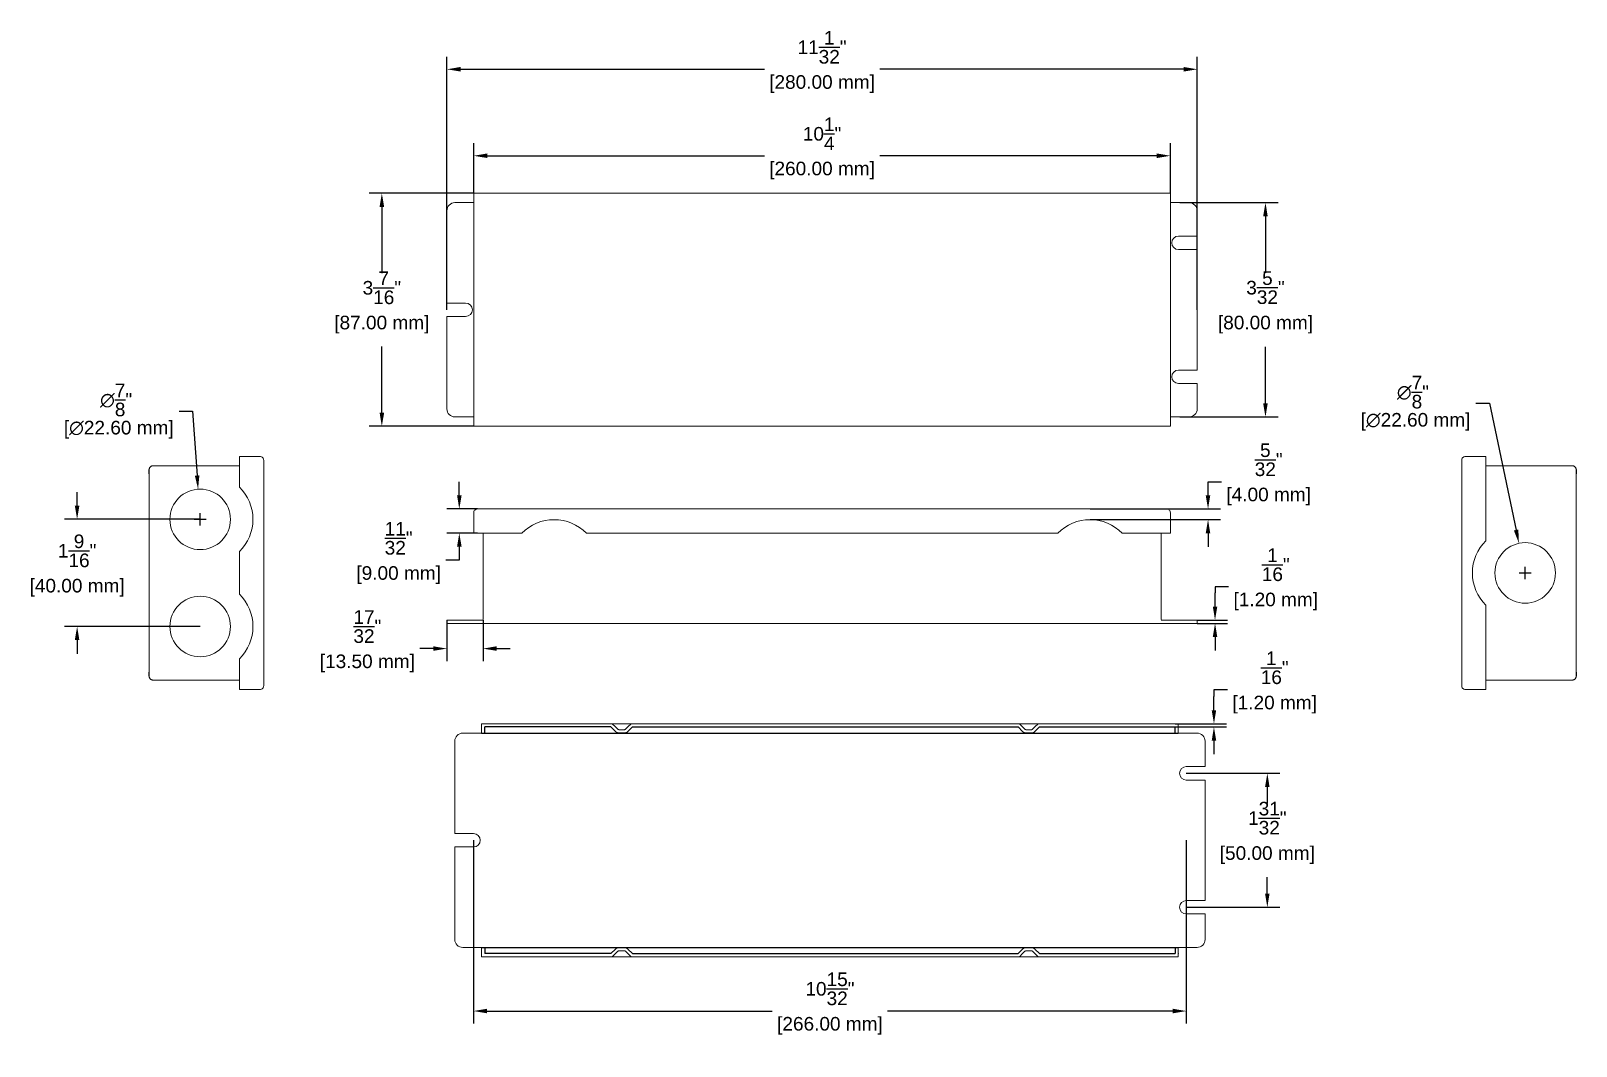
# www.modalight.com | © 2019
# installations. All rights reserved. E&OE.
# Model space of a CAD drawing. Header units: inches. Extents: x -2.1 to 20.6, y 0.5 to 15.4.
import ezdxf

# ---------------------------------------------------------------- set-up
doc = ezdxf.new("R2010")
doc.units = ezdxf.units.IN
doc.header["$MEASUREMENT"] = 0
doc.linetypes.add('HIDDEN', pattern=[9.525, 6.35, -3.175])
doc.layers.get('Defpoints').update_dxf_attribs({"color": 1})
doc.layers.add('Bridge', color=7, linetype='Continuous')
doc.styles.get("Standard").update_dxf_attribs({"font": 'Arial.ttf'})
doc.dimstyles.new('.1 DIM', dxfattribs={"dimscale": 0, "dimtxt": 0.2, "dimasz": 0.2, "dimexe": 0.185, "dimexo": 0, "dimgap": 0.09, "dimtad": 0, "dimtih": 1, "dimtoh": 1, "dimdec": 5, "dimzin": 0, "dimdsep": 46, "dimlunit": 4, "dimtxsty": 'Standard', "dimcen": 0.09, "dimadec": 0, "dimazin": 0, "dimtfac": 1, "dimtdec": 5, "dimtofl": 0, "dimtmove": 0, "dimatfit": 3, "dimfxl": 1, "dimtolj": 1, "dimtzin": 0, "dimarcsym": 0})

# ---------------------------------------------------------------- blocks, each defined once
blk = doc.blocks.new('*D17')
at = {"layer": 'Defpoints', "color": 0, "lineweight": -2, "transparency": 16777216}
for p, q in [((4.397, 12.993), (4.397, 13.729)), ((14.633, 12.993), (14.633, 13.729)), ((4.597, 13.544), (8.668, 13.544)), ((14.433, 13.544), (10.362, 13.544))]:
    blk.add_line(p, q, dxfattribs=at)
at = {"layer": 'Defpoints', "color": 0, "transparency": 16777216}
for p in [(14.633, 13.544), (4.397, 12.993), (14.633, 12.993)]:
    blk.add_point(p, dxfattribs=at)
for points in [[(4.597, 13.578), (4.597, 13.511), (4.397, 13.544)], [(14.433, 13.578), (14.433, 13.511), (14.633, 13.544)]]:
    blk.add_solid(points, dxfattribs=at)
at = {"layer": 'Defpoints', "color": 0, "transparency": 16777216, "char_height": 0.2, "attachment_point": 5}
for s, insert in [('\\A1;10{\\H1x;\\S1/4;}"', (9.515, 13.867)), ('\\A1;[260.00 mm]', (9.515, 13.327))]:
    blk.add_mtext(s, dxfattribs=dict(at, insert=insert))
blk = doc.blocks.new('*D18')
at = {"layer": 'Defpoints', "color": 0, "lineweight": -2, "transparency": 16777216}
for p, q in [((4.397, 12.993), (2.862, 12.993)), ((3.047, 12.793), (3.047, 11.821)), ((3.047, 9.768), (3.047, 10.739)), ((4.397, 9.568), (2.862, 9.568))]:
    blk.add_line(p, q, dxfattribs=at)
at = {"layer": 'Defpoints', "color": 0, "transparency": 16777216}
for p in [(4.397, 12.993), (3.047, 9.568), (4.397, 9.568)]:
    blk.add_point(p, dxfattribs=at)
for points in [[(3.014, 12.793), (3.081, 12.793), (3.047, 12.993)], [(3.014, 9.768), (3.081, 9.768), (3.047, 9.568)]]:
    blk.add_solid(points, dxfattribs=at)
at = {"layer": 'Defpoints', "color": 0, "transparency": 16777216, "char_height": 0.2, "attachment_point": 5}
for s, insert in [('\\A1;3{\\H1x;\\S7/16;}"', (3.047, 11.604)), ('\\A1;[87.00 mm]', (3.047, 11.063))]:
    blk.add_mtext(s, dxfattribs=dict(at, insert=insert))
blk = doc.blocks.new('*D19')
at = {"layer": 'Defpoints', "color": 0, "lineweight": -2, "transparency": 16777216}
for p, q in [((14.771, 12.855), (16.215, 12.855)), ((16.03, 12.655), (16.03, 11.823)), ((16.03, 9.905), (16.03, 10.738)), ((14.771, 9.705), (16.215, 9.705))]:
    blk.add_line(p, q, dxfattribs=at)
at = {"layer": 'Defpoints', "color": 0, "transparency": 16777216}
for p in [(14.771, 12.855), (14.771, 9.705), (16.03, 9.705)]:
    blk.add_point(p, dxfattribs=at)
for points in [[(15.996, 12.655), (16.063, 12.655), (16.03, 12.855)], [(15.996, 9.905), (16.063, 9.905), (16.03, 9.705)]]:
    blk.add_solid(points, dxfattribs=at)
at = {"layer": 'Defpoints', "color": 0, "transparency": 16777216, "char_height": 0.2, "attachment_point": 5}
for s, insert in [('\\A1;3{\\H1x;\\S5/32;}"', (16.03, 11.606)), ('\\A1;[80.00 mm]', (16.03, 11.063))]:
    blk.add_mtext(s, dxfattribs=dict(at, insert=insert))
blk = doc.blocks.new('*D20')
at = {"layer": 'Defpoints', "color": 0, "lineweight": -2, "transparency": 16777216}
for p, q in [((4.185, 8.553), (4.185, 8.753)), ((4.452, 8.353), (4, 8.353)), ((4.452, 7.999), (4, 7.999)), ((4.185, 7.799), (4.185, 7.599)), ((4.185, 7.599), (3.985, 7.599))]:
    blk.add_line(p, q, dxfattribs=at)
at = {"layer": 'Defpoints', "color": 0, "transparency": 16777216}
for p in [(4.452, 8.353), (4.185, 7.999), (4.452, 7.999)]:
    blk.add_point(p, dxfattribs=at)
for points in [[(4.152, 8.553), (4.219, 8.553), (4.185, 8.353)], [(4.152, 7.799), (4.219, 7.799), (4.185, 7.999)]]:
    blk.add_solid(points, dxfattribs=at)
at = {"layer": 'Defpoints', "color": 0, "transparency": 16777216, "char_height": 0.2, "attachment_point": 5}
for s, insert in [('\\A1;{\\H1x;\\S11/32;}"', (3.294, 7.923)), ('\\A1;[9.00 mm]', (3.294, 7.382))]:
    blk.add_mtext(s, dxfattribs=dict(at, insert=insert))
blk = doc.blocks.new('*D21')
at = {"layer": 'Defpoints', "color": 0, "lineweight": -2, "transparency": 16777216}
for p, q in [((15.186, 8.553), (15.186, 8.753)), ((15.186, 8.753), (15.386, 8.753)), ((13.452, 8.353), (15.371, 8.353)), ((13.452, 8.196), (15.371, 8.196)), ((15.186, 7.996), (15.186, 7.796))]:
    blk.add_line(p, q, dxfattribs=at)
at = {"layer": 'Defpoints', "color": 0, "transparency": 16777216}
for p in [(13.452, 8.353), (13.452, 8.196), (15.186, 8.353)]:
    blk.add_point(p, dxfattribs=at)
for points in [[(15.152, 8.553), (15.219, 8.553), (15.186, 8.353)], [(15.152, 7.996), (15.219, 7.996), (15.186, 8.196)]]:
    blk.add_solid(points, dxfattribs=at)
at = {"layer": 'Defpoints', "color": 0, "transparency": 16777216, "char_height": 0.2, "attachment_point": 5}
for s, insert in [('\\A1;{\\H1x;\\S5/32;}"', (16.077, 9.077)), ('\\A1;[4.00 mm]', (16.077, 8.536))]:
    blk.add_mtext(s, dxfattribs=dict(at, insert=insert))
blk = doc.blocks.new('*D22')
at = {"layer": 'Defpoints', "color": 0, "lineweight": -2, "transparency": 16777216}
for p, q in [((4.003, 6.719), (4.003, 6.116)), ((4.534, 6.719), (4.534, 6.116)), ((3.803, 6.301), (3.603, 6.301)), ((4.734, 6.301), (4.934, 6.301))]:
    blk.add_line(p, q, dxfattribs=at)
at = {"layer": 'Defpoints', "color": 0, "transparency": 16777216}
for p in [(4.003, 6.719), (4.534, 6.719), (4.003, 6.301)]:
    blk.add_point(p, dxfattribs=at)
for points in [[(3.803, 6.335), (3.803, 6.268), (4.003, 6.301)], [(4.734, 6.335), (4.734, 6.268), (4.534, 6.301)]]:
    blk.add_solid(points, dxfattribs=at)
at = {"layer": 'Defpoints', "color": 0, "transparency": 16777216, "char_height": 0.2, "attachment_point": 5}
for s, insert in [('\\A1;{\\H1x;\\S17/32;}"', (2.834, 6.625)), ('\\A1;[13.50 mm]', (2.834, 6.084))]:
    blk.add_mtext(s, dxfattribs=dict(at, insert=insert))
blk = doc.blocks.new('*D24')
at = {"layer": 'Defpoints', "color": 0, "lineweight": -2, "transparency": 16777216}
for p, q in [((15.489, 7.21), (15.289, 7.21)), ((15.289, 7.21), (15.289, 7.119)), ((15.289, 6.919), (15.289, 7.119)), ((15.027, 6.719), (15.474, 6.719)), ((15.027, 6.672), (15.474, 6.672)), ((15.289, 6.472), (15.289, 6.272))]:
    blk.add_line(p, q, dxfattribs=at)
at = {"layer": 'Defpoints', "color": 0, "transparency": 16777216}
for p in [(15.027, 6.719), (15.027, 6.672), (15.289, 6.672)]:
    blk.add_point(p, dxfattribs=at)
for points in [[(15.256, 6.919), (15.322, 6.919), (15.289, 6.719)], [(15.256, 6.472), (15.322, 6.472), (15.289, 6.672)]]:
    blk.add_solid(points, dxfattribs=at)
at = {"layer": 'Defpoints', "color": 0, "transparency": 16777216, "char_height": 0.2, "attachment_point": 5}
for s, insert in [('\\A1;{\\H1x;\\S1/16;}"', (16.181, 7.534)), ('\\A1;[1.20 mm]', (16.181, 6.993))]:
    blk.add_mtext(s, dxfattribs=dict(at, insert=insert))
blk = doc.blocks.new('*D25')
at = {"layer": 'Defpoints', "color": 0, "lineweight": -2, "transparency": 16777216}
for p, q in [((4.003, 11.28), (4.003, 15)), ((15.027, 11.28), (15.027, 15)), ((4.203, 14.815), (8.668, 14.815)), ((14.827, 14.815), (10.362, 14.815))]:
    blk.add_line(p, q, dxfattribs=at)
at = {"layer": 'Defpoints', "color": 0, "transparency": 16777216}
for p in [(4.003, 14.815), (4.003, 11.28), (15.027, 11.28)]:
    blk.add_point(p, dxfattribs=at)
for points in [[(4.203, 14.849), (4.203, 14.782), (4.003, 14.815)], [(14.827, 14.849), (14.827, 14.782), (15.027, 14.815)]]:
    blk.add_solid(points, dxfattribs=at)
at = {"layer": 'Defpoints', "color": 0, "transparency": 16777216, "char_height": 0.2, "attachment_point": 5}
for s, insert in [('\\A1;11{\\H1x;\\S1/32;}"', (9.515, 15.139)), ('\\A1;[280.00 mm]', (9.515, 14.598))]:
    blk.add_mtext(s, dxfattribs=dict(at, insert=insert))
blk = doc.blocks.new('*D26')
at = {"layer": 'Defpoints', "color": 0, "lineweight": -2, "transparency": 16777216}
for p, q in [((15.473, 5.696), (15.273, 5.696)), ((15.273, 5.696), (15.273, 5.596)), ((15.273, 5.396), (15.273, 5.596)), ((14.701, 5.196), (15.458, 5.196)), ((14.701, 5.149), (15.458, 5.149)), ((15.273, 4.949), (15.273, 4.749))]:
    blk.add_line(p, q, dxfattribs=at)
at = {"layer": 'Defpoints', "color": 0, "transparency": 16777216}
for p in [(14.701, 5.196), (14.701, 5.149), (15.273, 5.149)]:
    blk.add_point(p, dxfattribs=at)
for points in [[(15.24, 5.396), (15.306, 5.396), (15.273, 5.196)], [(15.24, 4.949), (15.306, 4.949), (15.273, 5.149)]]:
    blk.add_solid(points, dxfattribs=at)
at = {"layer": 'Defpoints', "color": 0, "transparency": 16777216, "char_height": 0.2, "attachment_point": 5}
for s, insert in [('\\A1;{\\H1x;\\S1/16;}"', (16.165, 6.02)), ('\\A1;[1.20 mm]', (16.165, 5.478))]:
    blk.add_mtext(s, dxfattribs=dict(at, insert=insert))
blk = doc.blocks.new('*D27')
at = {"layer": 'Defpoints', "color": 0, "lineweight": -2, "transparency": 16777216}
for p, q in [((14.867, 4.468), (16.242, 4.468)), ((16.057, 4.268), (16.057, 4.026)), ((16.057, 2.699), (16.057, 2.941)), ((14.867, 2.499), (16.242, 2.499))]:
    blk.add_line(p, q, dxfattribs=at)
at = {"layer": 'Defpoints', "color": 0, "transparency": 16777216}
for p in [(14.867, 4.468), (14.867, 2.499), (16.057, 2.499)]:
    blk.add_point(p, dxfattribs=at)
for points in [[(16.024, 4.268), (16.09, 4.268), (16.057, 4.468)], [(16.024, 2.699), (16.09, 2.699), (16.057, 2.499)]]:
    blk.add_solid(points, dxfattribs=at)
at = {"layer": 'Defpoints', "color": 0, "transparency": 16777216, "char_height": 0.2, "attachment_point": 5}
for s, insert in [('\\A1;1{\\H1x;\\S31/32;}"', (16.057, 3.809)), ('\\A1;[50.00 mm]', (16.057, 3.266))]:
    blk.add_mtext(s, dxfattribs=dict(at, insert=insert))
blk = doc.blocks.new('*D28')
at = {"layer": 'Defpoints', "color": 0, "lineweight": -2, "transparency": 16777216}
for p, q in [((4.394, 3.484), (4.394, 0.789)), ((14.867, 3.484), (14.867, 0.789)), ((4.594, 0.974), (8.783, 0.974)), ((14.667, 0.974), (10.478, 0.974))]:
    blk.add_line(p, q, dxfattribs=at)
at = {"layer": 'Defpoints', "color": 0, "transparency": 16777216}
for p in [(4.394, 3.484), (14.867, 3.484), (14.867, 0.974)]:
    blk.add_point(p, dxfattribs=at)
for points in [[(4.594, 1.008), (4.594, 0.941), (4.394, 0.974)], [(14.667, 1.008), (14.667, 0.941), (14.867, 0.974)]]:
    blk.add_solid(points, dxfattribs=at)
at = {"layer": 'Defpoints', "color": 0, "transparency": 16777216, "char_height": 0.2, "attachment_point": 5}
for s, insert in [('\\A1;10{\\H1x;\\S15/32;}"', (9.631, 1.301)), ('\\A1;[266.00 mm]', (9.631, 0.757))]:
    blk.add_mtext(s, dxfattribs=dict(at, insert=insert))
blk = doc.blocks.new('*D29')
at = {"layer": 'Defpoints', "color": 0, "lineweight": -2, "transparency": 16777216}
for p, q in [((19.12, 9.907), (19.32, 9.907)), ((19.32, 9.907), (19.713, 8.044)), ((19.846, 7.323), (19.846, 7.503)), ((19.756, 7.413), (19.936, 7.413))]:
    blk.add_line(p, q, dxfattribs=at)
at = {"layer": 'Defpoints', "color": 0, "transparency": 16777216}
for p in [(19.754, 7.849), (19.937, 6.978)]:
    blk.add_point(p, dxfattribs=at)
blk.add_solid([(19.745, 8.051), (19.68, 8.037), (19.754, 7.849)], dxfattribs=at)
at = {"layer": 'Defpoints', "color": 0, "transparency": 16777216, "insert": (18.196, 9.907), "char_height": 0.2, "attachment_point": 5}
blk.add_mtext('\\A1;∅{\\H1x;\\S7/8;}"\\P [∅22.60 mm]', dxfattribs=at)
blk = doc.blocks.new('*D30')
at = {"layer": 'Defpoints', "color": 0, "lineweight": -2, "transparency": 16777216}
for p, q in [((0.067, 9.792), (0.267, 9.792)), ((0.267, 9.792), (0.333, 8.844)), ((0.288, 8.201), (0.468, 8.201)), ((0.378, 8.111), (0.378, 8.291))]:
    blk.add_line(p, q, dxfattribs=at)
at = {"layer": 'Defpoints', "color": 0, "transparency": 16777216}
for p in [(0.347, 8.644), (0.409, 7.757)]:
    blk.add_point(p, dxfattribs=at)
blk.add_solid([(0.366, 8.846), (0.3, 8.842), (0.347, 8.644)], dxfattribs=at)
at = {"layer": 'Defpoints', "color": 0, "transparency": 16777216, "insert": (-0.857, 9.792), "char_height": 0.2, "attachment_point": 5}
blk.add_mtext('\\A1;∅{\\H1x;\\S7/8;}"\\P [∅22.60 mm]', dxfattribs=at)
blk = doc.blocks.new('*D31')
at = {"layer": 'Defpoints', "color": 0, "lineweight": -2, "transparency": 16777216}
for p, q in [((-1.43, 8.401), (-1.43, 8.601)), ((0.378, 8.201), (-1.615, 8.201)), ((0.378, 6.626), (-1.615, 6.626)), ((-1.43, 6.426), (-1.43, 6.226))]:
    blk.add_line(p, q, dxfattribs=at)
at = {"layer": 'Defpoints', "color": 0, "transparency": 16777216}
for p in [(0.378, 8.201), (-1.43, 6.626), (0.378, 6.626)]:
    blk.add_point(p, dxfattribs=at)
for points in [[(-1.464, 8.401), (-1.397, 8.401), (-1.43, 8.201)], [(-1.464, 6.426), (-1.397, 6.426), (-1.43, 6.626)]]:
    blk.add_solid(points, dxfattribs=at)
at = {"layer": 'Defpoints', "color": 0, "transparency": 16777216, "char_height": 0.2, "attachment_point": 5}
for s, insert in [('\\A1;1{\\H1x;\\S9/16;}"', (-1.43, 7.738)), ('\\A1;[40.00 mm]', (-1.43, 7.196))]:
    blk.add_mtext(s, dxfattribs=dict(at, insert=insert))

msp = doc.modelspace()

# ---------------------------------------------------------------- linework, layer by layer
at = {"layer": 'Bridge', "linetype": 'Continuous', "lineweight": 15}
for p, q in [((4.396684, 12.992875), (4.396684, 12.945631)), ((4.449496, 12.992875), (4.396684, 12.992875)), ((4.396684, 12.940063), (4.396684, 12.941694)), ((14.580103, 12.992875), (4.449496, 12.992875)), ((14.580103, 12.992875), (14.632914, 12.992875)), ((14.632914, 12.992875), (14.632914, 12.945631)), ((14.632914, 12.940063), (14.632914, 12.941694)), ((4.002984, 12.73697), (4.002984, 11.378701)), ((4.396684, 12.85508), (4.121094, 12.85508)), ((4.396684, 12.940063), (4.396684, 9.620487)), ((14.632914, 9.620487), (14.632914, 12.940063)), ((14.908505, 12.85508), (14.632914, 12.85508)), ((15.026615, 12.362954), (15.026615, 12.73697)), ((15.026615, 12.362954), (14.751024, 12.362954)), ((14.751024, 12.166103), (15.026615, 12.166103)), ((15.026615, 10.394448), (15.026615, 12.166103)), ((4.278574, 11.378701), (4.002984, 11.378701)), ((4.002984, 11.18185), (4.002984, 9.823581)), ((4.002984, 11.18185), (4.278574, 11.18185)), ((15.026615, 10.394448), (14.751024, 10.394448)), ((14.751024, 10.197597), (15.026615, 10.197597)), ((15.026615, 9.823581), (15.026615, 10.197597)), ((4.121094, 9.705471), (4.396684, 9.705471)), ((4.396684, 9.620487), (4.396684, 9.618857)), ((4.396684, 9.567675), (4.396684, 9.61492)), ((4.449496, 9.567675), (4.396684, 9.567675)), ((4.449496, 9.567675), (14.580103, 9.567675)), ((14.580103, 9.567675), (14.632914, 9.567675)), ((14.632914, 9.705471), (14.908505, 9.705471)), ((14.632914, 9.620487), (14.632914, 9.618857)), ((14.632914, 9.567675), (14.632914, 9.61492)), ((0.956638, 9.125801), (0.956638, 9.078556)), ((1.255851, 9.125801), (0.956638, 9.125801)), ((18.967736, 9.125801), (19.266949, 9.125801)), ((19.266949, 9.125801), (19.266949, 9.078556)), ((-0.370135, 8.869895), (-0.370135, 7.511626)), ((-0.315017, 8.988005), (-0.322891, 8.98744)), ((-0.315017, 8.988005), (0.41333, 8.988005)), ((0.41333, 8.988005), (0.417267, 8.988005)), ((0.810968, 8.988005), (0.417267, 8.988005)), ((0.810968, 8.988005), (0.814905, 8.988005)), ((0.814905, 8.988005), (0.956638, 8.988005)), ((0.956638, 9.074619), (0.956638, 9.078556)), ((0.956638, 9.074619), (0.956638, 8.674682)), ((1.310969, 9.070682), (1.310969, 5.755719)), ((18.912618, 5.755719), (18.912618, 9.070682)), ((19.266949, 9.078556), (19.266949, 9.074619)), ((19.266949, 8.448304), (19.266949, 9.074619)), ((19.266949, 8.988005), (19.448051, 8.988005)), ((19.448051, 8.988005), (19.451988, 8.988005)), ((19.451988, 8.988005), (19.766949, 8.988005)), ((19.766949, 8.988005), (19.770886, 8.988005)), ((19.770886, 8.988005), (20.538603, 8.988005)), ((20.546477, 8.98744), (20.538603, 8.988005)), ((20.593721, 8.495879), (20.593721, 8.869895)), ((19.266949, 8.367455), (19.266949, 8.448304)), ((20.593721, 8.299028), (20.593721, 8.495879)), ((4.396684, 8.298181), (4.396684, 7.998968)), ((4.451803, 8.353299), (14.577796, 8.353299)), ((14.632914, 8.298181), (14.632914, 7.998968)), ((19.266949, 8.353535), (19.266949, 8.367455)), ((19.266949, 8.353535), (19.266949, 8.267481)), ((19.266949, 8.253561), (19.266949, 8.267481)), ((19.266949, 8.172713), (19.266949, 8.253561)), ((20.593721, 6.527373), (20.593721, 8.299028)), ((4.396684, 7.998968), (5.103709, 7.998968)), ((4.53448, 7.998968), (4.53448, 7.857236)), ((6.051867, 7.998968), (6.317615, 7.998968)), ((6.317615, 7.998968), (6.398464, 7.998968)), ((6.398464, 7.998968), (6.412383, 7.998968)), ((6.498438, 7.998968), (6.412383, 7.998968)), ((6.498438, 7.998968), (6.512357, 7.998968)), ((6.512357, 7.998968), (6.593206, 7.998968)), ((6.593206, 7.998968), (12.298598, 7.998968)), ((12.298598, 7.998968), (12.379446, 7.998968)), ((12.379446, 7.998968), (12.393366, 7.998968)), ((12.47942, 7.998968), (12.393366, 7.998968)), ((12.47942, 7.998968), (12.493339, 7.998968)), ((12.493339, 7.998968), (12.574188, 7.998968)), ((12.574188, 7.998968), (12.977732, 7.998968)), ((13.92589, 7.998968), (14.632914, 7.998968)), ((14.495119, 7.817866), (14.495119, 7.998968)), ((19.266949, 7.887279), (19.266949, 8.172713)), ((0.956638, 7.726524), (0.956638, 7.521468)), ((4.53448, 7.853299), (4.53448, 7.857236)), ((4.53448, 7.459597), (4.53448, 7.853299)), ((14.495119, 7.817866), (14.495119, 7.813928)), ((14.495119, 7.498968), (14.495119, 7.813928)), ((-0.370135, 7.511626), (-0.370135, 7.314775)), ((0.956638, 7.521468), (0.956638, 7.44062)), ((14.495119, 7.498968), (14.495119, 7.495031)), ((14.495119, 6.727313), (14.495119, 7.495031)), ((-0.370135, 7.314775), (-0.370135, 5.956506)), ((0.956638, 7.44062), (0.956638, 7.4267)), ((0.956638, 7.340646), (0.956638, 7.4267)), ((0.956638, 7.340646), (0.956638, 7.326726)), ((0.956638, 7.326726), (0.956638, 7.245878)), ((4.53448, 7.459597), (4.53448, 7.45566)), ((4.53448, 7.45566), (4.53448, 6.727313)), ((0.956638, 7.245878), (0.956638, 7.099877)), ((19.266949, 6.515893), (19.266949, 6.939122)), ((4.002984, 6.672195), (4.002984, 6.719439)), ((4.002984, 6.719439), (4.121094, 6.719439)), ((4.121094, 6.672195), (4.002984, 6.672195)), ((4.121094, 6.719439), (4.510858, 6.719439)), ((4.121094, 6.672195), (4.510858, 6.672195)), ((4.53448, 6.719439), (4.510858, 6.719439)), ((4.53448, 6.672195), (4.510858, 6.672195)), ((14.495119, 6.672195), (4.53448, 6.672195)), ((14.518741, 6.719439), (14.495119, 6.719439)), ((14.518741, 6.672195), (14.495119, 6.672195)), ((14.518741, 6.719439), (14.908505, 6.719439)), ((14.518741, 6.672195), (14.908505, 6.672195)), ((14.908505, 6.719439), (15.026615, 6.719439)), ((15.026615, 6.672195), (14.908505, 6.672195)), ((15.026615, 6.719439), (15.026615, 6.672195)), ((19.266949, 6.435044), (19.266949, 6.515893)), ((19.266949, 6.421125), (19.266949, 6.435044)), ((19.266949, 6.421125), (19.266949, 6.33507)), ((20.593721, 6.330522), (20.593721, 6.527373)), ((0.956638, 6.151719), (0.956638, 5.751782)), ((19.266949, 6.321151), (19.266949, 6.33507)), ((19.266949, 6.240302), (19.266949, 6.321151)), ((19.266949, 5.751782), (19.266949, 6.240302)), ((20.593721, 5.956506), (20.593721, 6.330522)), ((-0.322891, 5.838961), (-0.315017, 5.838396)), ((0.41333, 5.838396), (-0.315017, 5.838396)), ((0.41333, 5.838396), (0.417267, 5.838396)), ((0.417267, 5.838396), (0.810968, 5.838396)), ((0.810968, 5.838396), (0.814905, 5.838396)), ((0.956638, 5.838396), (0.814905, 5.838396)), ((0.956638, 5.747845), (0.956638, 5.751782)), ((0.956638, 5.700601), (0.956638, 5.747845)), ((1.255851, 5.700601), (0.956638, 5.700601)), ((18.967736, 5.700601), (19.266949, 5.700601)), ((19.448051, 5.838396), (19.266949, 5.838396)), ((19.266949, 5.751782), (19.266949, 5.747845)), ((19.266949, 5.700601), (19.266949, 5.747845)), ((19.448051, 5.838396), (19.451988, 5.838396)), ((19.766949, 5.838396), (19.451988, 5.838396)), ((19.766949, 5.838396), (19.770886, 5.838396)), ((20.538603, 5.838396), (19.770886, 5.838396)), ((20.538603, 5.838396), (20.546477, 5.838961)), ((4.512472, 5.058422), (4.236881, 5.058422)), ((4.565284, 5.196218), (4.512472, 5.196218)), ((4.512472, 5.196218), (4.512472, 5.148974)), ((4.512472, 5.196218), (4.512472, 5.148974)), ((4.512472, 5.143406), (4.512472, 5.196218)), ((4.512472, 5.196218), (4.559716, 5.196218)), ((4.512472, 5.196218), (4.559716, 5.196218)), ((4.512472, 5.143406), (4.512472, 5.145037)), ((4.512472, 5.143406), (4.512472, 5.058422)), ((4.565284, 5.196218), (4.563653, 5.196218)), ((4.565284, 5.196218), (14.69589, 5.196218)), ((14.69589, 5.196218), (14.748702, 5.196218)), ((14.748702, 5.196218), (14.748702, 5.148974)), ((14.748702, 5.196218), (14.748702, 5.148973)), ((14.748702, 5.143406), (14.748702, 5.145037)), ((14.748702, 5.143406), (14.748702, 5.058422)), ((15.024293, 5.058422), (14.748702, 5.058422)), ((4.118771, 4.940312), (4.118771, 3.582043)), ((15.142403, 4.566296), (15.142403, 4.940312)), ((15.142403, 4.566296), (14.866812, 4.566296)), ((14.866812, 4.369445), (15.142403, 4.369445)), ((15.142403, 2.59779), (15.142403, 4.369445)), ((4.394362, 3.582043), (4.118771, 3.582043)), ((4.118771, 3.385193), (4.118771, 2.026924)), ((4.118771, 3.385193), (4.394362, 3.385193)), ((15.142403, 2.59779), (14.866812, 2.59779)), ((14.866812, 2.40094), (15.142403, 2.40094)), ((15.142403, 2.026924), (15.142403, 2.40094)), ((4.236881, 1.908813), (4.512472, 1.908813)), ((4.512472, 1.82383), (4.512472, 1.908813)), ((4.512472, 1.82383), (4.512472, 1.822199)), ((4.512472, 1.82383), (4.512472, 1.771018)), ((4.512472, 1.771018), (4.512472, 1.818262)), ((4.512472, 1.771018), (4.512472, 1.818262)), ((14.748702, 1.908813), (15.024293, 1.908813)), ((14.748702, 1.82383), (14.748702, 1.908813)), ((14.748702, 1.82383), (14.748702, 1.822199)), ((14.748702, 1.771018), (14.748702, 1.818262)), ((14.748702, 1.771018), (14.748702, 1.818262)), ((4.565284, 1.771018), (4.512472, 1.771018)), ((4.512472, 1.771018), (4.559716, 1.771018)), ((4.512472, 1.771018), (4.559716, 1.771018)), ((4.565284, 1.771018), (4.563653, 1.771018)), ((4.565284, 1.771018), (14.69589, 1.771018)), ((14.69589, 1.771018), (14.748702, 1.771018))]:
    msp.add_line(p, q, dxfattribs=at)
at = {"layer": 'Bridge'}
for p, q in [((-0.370135, 8.869895), (-0.370135, 8.932931)), ((20.593721, 8.932887), (20.593721, 8.869895)), ((-0.370135, 5.893514), (-0.370135, 5.956506)), ((20.593721, 5.956506), (20.593721, 5.893514)), ((4.512472, 5.058422), (14.748702, 5.058422)), ((6.413834, 5.148974), (4.559716, 5.148974)), ((4.559716, 5.058422), (4.559716, 5.148974)), ((6.728563, 5.148974), (12.394816, 5.148973)), ((12.709545, 5.148973), (14.701458, 5.148973)), ((14.701458, 5.058422), (14.701458, 5.148973)), ((4.512472, 1.908813), (14.748702, 1.908813)), ((4.559716, 1.908813), (4.559716, 1.818262)), ((6.413834, 1.818262), (4.559716, 1.818262)), ((6.728563, 1.818262), (12.394816, 1.818262)), ((12.709545, 1.818262), (14.701458, 1.818262)), ((14.701458, 1.908813), (14.701458, 1.818262)), ((14.748702, 1.823014), (14.748702, 1.818262))]:
    msp.add_line(p, q, dxfattribs=at)
at = {"layer": 'Bridge', "linetype": 'HIDDEN', "lineweight": 0}
for p, q in [((6.480845, 5.081962), (6.413834, 5.148974)), ((6.480647, 5.148974), (6.433403, 5.196218)), ((6.514251, 5.115369), (6.480647, 5.148974)), ((6.528171, 5.109603), (6.614225, 5.109603)), ((6.528171, 5.062359), (6.614225, 5.062359)), ((6.661749, 5.148974), (6.628145, 5.115369)), ((6.728563, 5.148974), (6.661552, 5.081962)), ((6.708994, 5.196218), (6.661749, 5.148974)), ((12.461827, 5.081962), (12.394816, 5.148973)), ((12.461629, 5.148973), (12.414385, 5.196218)), ((12.495234, 5.115369), (12.461629, 5.148973)), ((12.509153, 5.109603), (12.595208, 5.109603)), ((12.509153, 5.062359), (12.595208, 5.062359)), ((12.642732, 5.148973), (12.609127, 5.115369)), ((12.709545, 5.148973), (12.642534, 5.081962)), ((12.689976, 5.196218), (12.642732, 5.148973)), ((6.480845, 1.885273), (6.413834, 1.818262)), ((6.480647, 1.818262), (6.433403, 1.771018)), ((6.514251, 1.851867), (6.480647, 1.818262)), ((6.528171, 1.904876), (6.614225, 1.904876)), ((6.528171, 1.857632), (6.614225, 1.857632)), ((6.661749, 1.818262), (6.628145, 1.851867)), ((6.728563, 1.818262), (6.661552, 1.885273)), ((6.708994, 1.771018), (6.661749, 1.818262)), ((12.461827, 1.885273), (12.394816, 1.818262)), ((12.461629, 1.818262), (12.414385, 1.771018)), ((12.495234, 1.851867), (12.461629, 1.818262)), ((12.509153, 1.904876), (12.595208, 1.904876)), ((12.509153, 1.857632), (12.595208, 1.857632)), ((12.642732, 1.818262), (12.609127, 1.851867)), ((12.709545, 1.818262), (12.642534, 1.885273)), ((12.689976, 1.771018), (12.642732, 1.818262))]:
    msp.add_line(p, q, dxfattribs=at)
at = {"layer": 'Bridge', "linetype": 'Continuous', "lineweight": 15}
for centre in [(0.377897, 8.200603), (19.845689, 7.4132), (0.377897, 6.625798)]:
    msp.add_circle(centre, 0.444882, dxfattribs=at)
for centre, radius, start, end in [((4.121094, 12.73697), 0.11811, 90, 180), ((14.908505, 12.73697), 0.11811, 0, 90), ((14.751025, 12.264528), 0.098425, 90, 270), ((4.278574, 11.280275), 0.098425, 270, 90), ((14.751025, 10.296023), 0.098425, 90, 270), ((4.121094, 9.823581), 0.11811, 180, 270), ((14.908505, 9.823581), 0.11811, 270, 0), ((0.484197, 8.200603), 0.669292, 314.9008722, 45.0991278), ((5.577788, 7.526527), 0.669292, 44.9008722, 135.0991278), ((13.451811, 7.526527), 0.669292, 44.9008722, 135.0991278), ((19.73939, 7.4132), 0.669292, 134.9008722, 225.0991278), ((0.484197, 6.625798), 0.669292, 314.9008722, 45.0991278), ((4.236881, 4.940312), 0.11811, 90, 180), ((15.024293, 4.940312), 0.11811, 0, 90), ((14.866812, 4.467871), 0.098425, 90, 270), ((4.394362, 3.483618), 0.098425, 270, 90), ((14.866812, 2.499365), 0.098425, 90, 270), ((4.236881, 2.026924), 0.11811, 180, 270), ((15.024293, 2.026924), 0.11811, 270, 0)]:
    msp.add_arc(centre, radius, start, end, dxfattribs=at)
at = {"layer": 'Bridge', "linetype": 'HIDDEN', "lineweight": 0}
for centre, radius, start, end in [((-0.315017, 8.932887), 0.055118, 98.2132107, 180), ((20.538603, 8.932887), 0.055118, 0, 81.7867893), ((-0.315017, 5.893514), 0.055118, 180, 261.7867893), ((20.538603, 5.893514), 0.055118, 278.2132107, 0), ((6.528171, 5.129289), 0.066929, 224.9999998, 269.9999998), ((6.528171, 5.129289), 0.019685, 224.9999998, 269.9999998), ((6.614225, 5.129289), 0.019685, 269.9999998, 314.9999998), ((6.614225, 5.129289), 0.066929, 269.9999998, 314.9999998), ((12.509153, 5.129288), 0.066929, 224.9999998, 269.9999998), ((12.509153, 5.129288), 0.019685, 224.9999998, 269.9999998), ((12.595208, 5.129288), 0.019685, 269.9999998, 314.9999998), ((12.595208, 5.129288), 0.066929, 269.9999998, 314.9999998), ((6.528171, 1.837947), 0.066929, 90, 135), ((6.528171, 1.837947), 0.019685, 90, 135), ((6.614225, 1.837947), 0.066929, 45, 90), ((6.614225, 1.837947), 0.019685, 45, 90), ((12.509153, 1.837947), 0.066929, 90, 135), ((12.509153, 1.837947), 0.019685, 90, 135), ((12.595208, 1.837947), 0.066929, 45, 90), ((12.595208, 1.837947), 0.019685, 45, 90)]:
    msp.add_arc(centre, radius, start, end, dxfattribs=at)
at = {"layer": 'Bridge', "linetype": 'Continuous', "lineweight": 15}
for points, knots in [([(1.255851, 9.125801), (1.263073, 9.124972), (1.277518, 9.123315), (1.295737, 9.110569), (1.308483, 9.09235), (1.31014, 9.077905), (1.310969, 9.070682)], [0, 0, 0, 0, 0.250000415, 0.500000064, 0.75000042, 1, 1, 1, 1]), ([(18.912618, 9.070682), (18.913446, 9.077905), (18.915103, 9.09235), (18.927849, 9.110569), (18.946068, 9.123315), (18.960513, 9.124972), (18.967736, 9.125801)], [0, 0, 0, 0, 0.249999625, 0.499999936, 0.749999539, 1, 1, 1, 1]), ([(4.396684, 8.298181), (4.397513, 8.305403), (4.39917, 8.319848), (4.411916, 8.338068), (4.430135, 8.350813), (4.44458, 8.352471), (4.451803, 8.353299)], [0, 0, 0, 0, 0.250000935, 0.499999734, 0.750000232, 1, 1, 1, 1]), ([(14.577796, 8.353299), (14.585018, 8.352471), (14.599463, 8.350813), (14.617683, 8.338068), (14.630429, 8.319848), (14.632086, 8.305403), (14.632914, 8.298181)], [0, 0, 0, 0, 0.249999059, 0.500001683, 0.749999773, 1, 1, 1, 1]), ([(1.310969, 5.755719), (1.31014, 5.748496), (1.308483, 5.734051), (1.295737, 5.715832), (1.277518, 5.703086), (1.263073, 5.701429), (1.255851, 5.700601)], [0, 0, 0, 0, 0.24999958, 0.499999936, 0.749999585, 1, 1, 1, 1]), ([(18.967736, 5.700601), (18.960513, 5.701429), (18.946068, 5.703086), (18.927849, 5.715832), (18.915103, 5.734051), (18.913446, 5.748496), (18.912618, 5.755719)], [0, 0, 0, 0, 0.250000461, 0.500000064, 0.750000375, 1, 1, 1, 1])]:
    msp.add_open_spline(points, degree=3, knots=knots, dxfattribs=at)

# ---------------------------------------------------------------- dimensions: what is measured, and where the dimension line sits
at = {"layer": 'Defpoints'}
for base, p1, p2, picture, middle in [((4.002984, 14.815476), (15.026615, 11.280275), (4.002984, 11.280275), '*D25', (9.514799, 14.815476)), ((4.002984, 6.301334), (4.53448, 6.719439), (4.002984, 6.719439), '*D22', (2.833584, 6.301334)), ((14.866812, 0.974493), (4.394362, 3.483618), (14.866812, 3.483618), '*D28', (9.630587, 0.974493))]:
    dim = msp.add_linear_dim(base=base, p1=p1, p2=p2, dimstyle='.1 DIM', override={"dimscale": 1, "dimpost": '\\X'}, dxfattribs=at)
    dim.commit()
    dim.dimension.update_dxf_attribs({"geometry": picture, "text_midpoint": middle})
dim = msp.add_linear_dim(base=(14.632914, 13.544302), p1=(4.396684, 12.992875), p2=(14.632914, 12.992875), dimstyle='.1 DIM', override={"dimscale": 1, "dimpost": '\\X'}, dxfattribs=at)
dim.commit()
dim.dimension.update_dxf_attribs({"geometry": '*D17', "text_midpoint": (9.514799, 13.544302), "dimtype": 160})
for base, p1, p2, picture, middle in [((3.047428, 9.567675), (4.396684, 12.992875), (4.396684, 9.567675), '*D18', (3.047428, 11.280275)), ((16.02973, 9.705471), (14.77071, 12.85508), (14.77071, 9.705471), '*D19', (16.02973, 11.280275)), ((15.185551, 8.353299), (13.451811, 8.195819), (13.451811, 8.353299), '*D21', (16.077188, 8.753299)), ((4.185489, 7.998968), (4.451803, 8.353299), (4.451803, 7.998968), '*D20', (3.293852, 7.598968)), ((-1.4303536, 6.6257982), (0.3778972, 8.2006028), (0.3778972, 6.6257982), '*D31', (-1.4303536, 7.4132005)), ((16.057026, 2.499365), (14.866812, 4.467871), (14.866812, 2.499365), '*D27', (16.057026, 3.483618))]:
    dim = msp.add_linear_dim(base=base, p1=p1, p2=p2, angle=90, dimstyle='.1 DIM', override={"dimscale": 1, "dimpost": '\\X'}, dxfattribs=at)
    dim.commit()
    dim.dimension.update_dxf_attribs({"geometry": picture, "text_midpoint": middle})
for p1, p2, picture, middle in [((0.408946, 7.756805), (0.346848, 8.6444), '*D30', (-0.857024, 9.79232)), ((19.9374599, 6.9778863), (19.7539187, 7.8485147), '*D29', (18.1963538, 9.9072155))]:
    dim = msp.add_diameter_dim_2p(p1=p1, p2=p2, dimstyle='.1 DIM', override={"dimscale": 1, "dimpost": '\\X'}, dxfattribs=at)
    dim.commit()
    dim.dimension.update_dxf_attribs({"geometry": picture, "text_midpoint": middle, "dimtype": 163})
for base, p1, p2, picture, middle in [((15.289019, 6.672195), (15.026615, 6.719439), (15.026615, 6.672195), '*D24', (15.852307, 7.20991)), ((15.2730788, 5.1489735), (14.7014579, 5.1962178), (14.7014579, 5.1489735), '*D26', (15.5636297, 5.6956975))]:
    dim = msp.add_linear_dim(base=base, p1=p1, p2=p2, angle=90, dimstyle='.1 DIM', override={"dimscale": 1, "dimpost": '\\X', "dimtmove": 1}, dxfattribs=at)
    dim.commit()
    dim.dimension.update_dxf_attribs({"geometry": picture, "text_midpoint": middle, "dimtype": 160})

doc.saveas('drawing.dxf')
